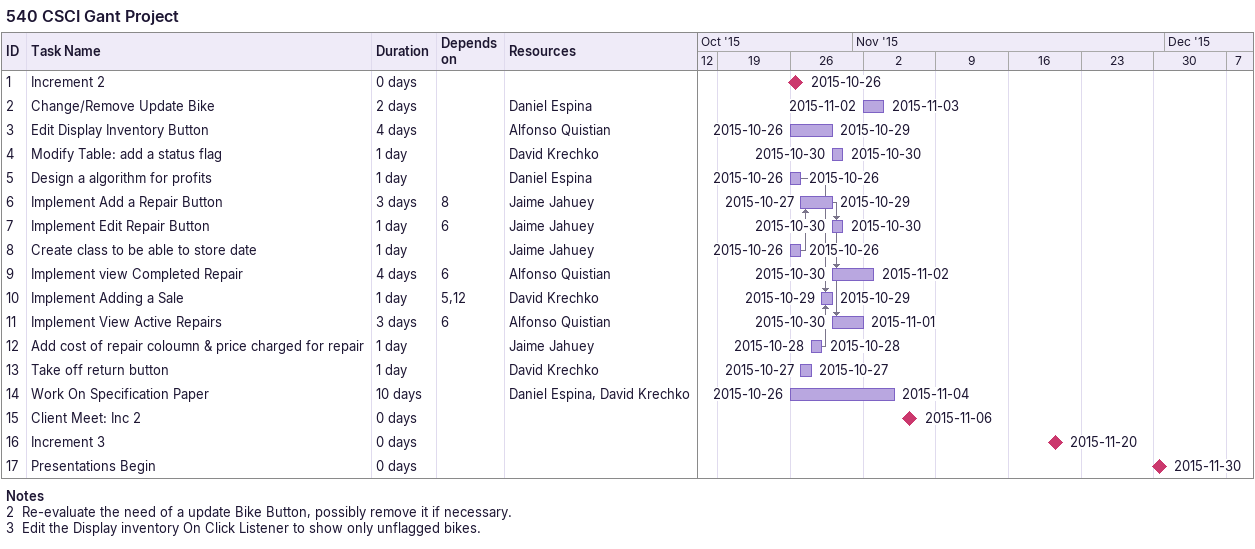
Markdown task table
540 CSCI Gant Project

| ID | Task | Duration | Start | Finish | Predecessors | Resources |
|---|---|---|---|---|---|---|
| 1 | Increment 2 | 0d | 2015-10-26 | 2015-10-26 |  |  |
| 2 | Change/Remove Update Bike | 2d | 2015-11-02 | 2015-11-03 |  | Daniel Espina |
| 3 | Edit Display Inventory Button | 4d | 2015-10-26 | 2015-10-29 |  | Alfonso Quistian |
| 4 | Modify Table: add a status flag | 1d | 2015-10-30 | 2015-10-30 |  | David Krechko |
| 5 | Design a algorithm for profits | 1d | 2015-10-26 | 2015-10-26 |  | Daniel Espina |
| 6 | Implement Add a Repair Button | 3d | 2015-10-27 | 2015-10-29 | 8 | Jaime Jahuey |
| 7 | Implement Edit Repair Button | 1d | 2015-10-30 | 2015-10-30 | 6 | Jaime Jahuey |
| 8 | Create class to be able to store date | 1d | 2015-10-26 | 2015-10-26 |  | Jaime Jahuey |
| 9 | Implement view Completed Repair | 4d | 2015-10-30 | 2015-11-02 | 6 | Alfonso Quistian |
| 10 | Implement Adding a Sale | 1d | 2015-10-29 | 2015-10-29 | 5, 12 | David Krechko |
| 11 | Implement View Active Repairs | 3d | 2015-10-30 | 2015-11-01 | 6 | Alfonso Quistian |
| 12 | Add cost of repair coloumn & price charged for repair | 1d | 2015-10-28 | 2015-10-28 |  | Jaime Jahuey |
| 13 | Take off return button | 1d | 2015-10-27 | 2015-10-27 |  | David Krechko |
| 14 | Work On Specification Paper | 10d | 2015-10-26 | 2015-11-04 |  | Daniel Espina, David Krechko |
| 15 | Client Meet: Inc 2 | 0d | 2015-11-06 | 2015-11-06 |  |  |
| 16 | Increment 3 | 0d | 2015-11-20 | 2015-11-20 |  |  |
| 17 | Presentations Begin | 0d | 2015-11-30 | 2015-11-30 |  |  |

Notes
- 2: Re-evaluate the need of a update Bike Button, possibly remove it if necessary.
- 3: Edit the Display inventory On Click Listener to show only unflagged bikes.
